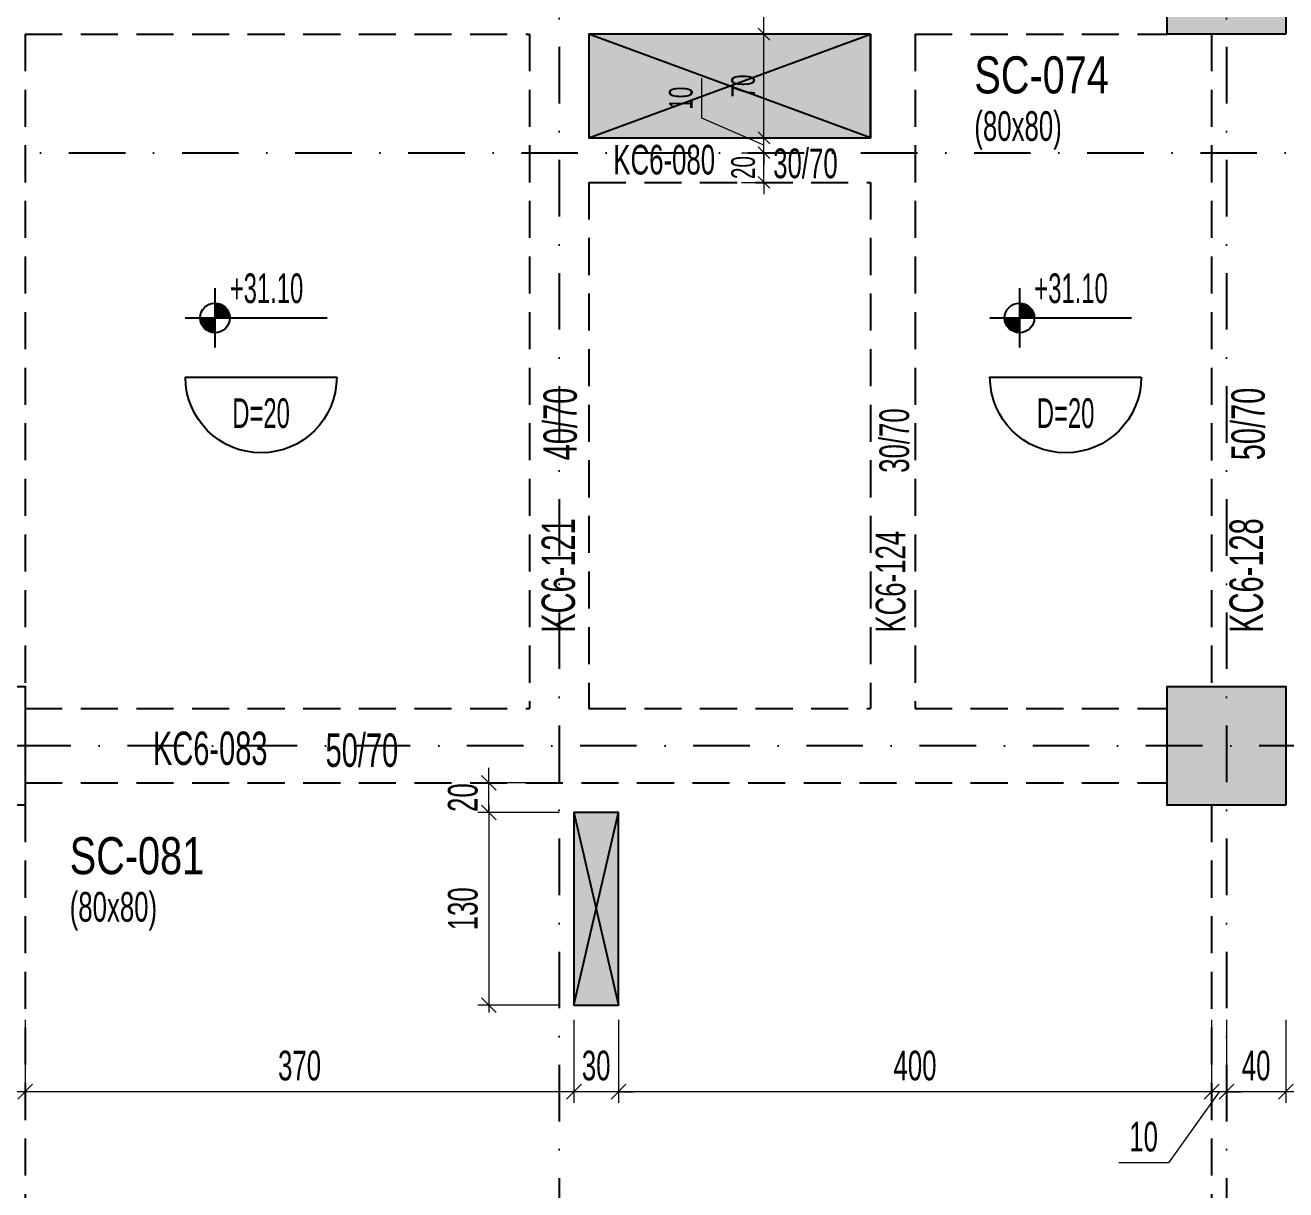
# Model space of a CAD drawing. Header units: millimetres. Extents: x -10495 to 6687, y -755 to 43288.
# Drawn here: x 890 to 1740, y 550 to 1336 of the extents above; entities that cross this region are included whole.
import ezdxf
from ezdxf.enums import TextEntityAlignment as Align

# ---------------------------------------------------------------- set-up
doc = ezdxf.new("R2010")
doc.units = ezdxf.units.MM
doc.header["$LTSCALE"] = 100
doc.header["$PDSIZE"] = -100
doc.linetypes.add('DASHDOT', pattern=[25.4, 12.7, -6.35, 0, -6.35])
doc.linetypes.add('HIDDEN', pattern=[0.375, 0.25, -0.125])
for name, color, linetype in [('AKS_ULK', 8, 'DASHDOT'), ('BOSLUK SEMBOL_ULK', 118, 'Continuous'), ('BOSLUK_ULK', 21, 'Continuous'), ('KOLON-PERDE CEKIRDEK_ULK', 4, 'Continuous'), ('KOT_ULK', 7, 'Continuous'), ('TARAMA BOSLUK-TARIF SEFFAF YUZEYLER_ULK', 159, 'Continuous'), ('TARAMA SOLID_ULK', 251, 'Continuous')]:
    doc.layers.add(name, color=color, linetype=linetype)
for name, color, linetype, lineweight in [('DOSEME ISMI_ULK', 244, 'Continuous', 25), ('KIRIS BOYUT_ULK', 232, 'Continuous', 13), ('KIRIS CIZGI DUZ_ULK', 41, 'Continuous', 25), ('KIRIS CIZGI KESIK_ULK', 41, 'HIDDEN', 25), ('KIRIS ISIM_ULK', 221, 'Continuous', 13), ('KOLON BOYUT_ULK', 255, 'Continuous', 13), ('KOLON ISIM_ULK', 91, 'Continuous', 13), ('OLCU IC_ULK', 146, 'Continuous', 18)]:
    doc.layers.add(name, color=color, linetype=linetype, lineweight=lineweight)
doc.styles.add('ulkr-simplxtw.shx', font='ulkr-simplxtw.shx', dxfattribs={"width": 0.65})
doc.dimstyles.new('1-100-IC_ULK', dxfattribs={"dimscale": 10, "dimtxt": 2, "dimasz": 1, "dimexe": 0.75, "dimexo": 1, "dimgap": 0.75, "dimtad": 1, "dimdec": 1, "dimzin": 9, "dimdsep": 46, "dimtxsty": 'ulkr-simplxtw.shx', "dimblk": 'OBLIQUE', "dimcen": 0.1, "dimdle": 0.5, "dimclrd": 146, "dimclre": 146, "dimclrt": 2, "dimadec": 0, "dimazin": 2, "dimtfac": 1, "dimtdec": 1, "dimtix": 1, "dimtmove": 2, "dimatfit": 3, "dimldrblk": 'OBLIQUE', "dimfxl": 1, "dimtolj": 1, "dimtzin": 0, "dimlwd": -1, "dimlwe": -1, "dimarcsym": 0})

# ---------------------------------------------------------------- blocks, each defined once
blk = doc.blocks.new('*U17')
at = {"layer": 'KOT_ULK'}
h = blk.add_hatch(color=251, dxfattribs=at)
h.dxf.hatch_style = 1
h.paths.add_polyline_path([(10, 0, 0.414214), (0, 10), (0, 0)])
h = blk.add_hatch(color=251, dxfattribs=at)
h.dxf.hatch_style = 1
h.paths.add_polyline_path([(0, 0), (-10, 0, 0.414214), (0, -10)])
at = {"layer": 'KOT_ULK', "color": 12}
for p, q in [((0, 20), (0, -20)), ((-20, 0), (75.59, 0))]:
    blk.add_line(p, q, dxfattribs=at)
blk.add_circle((0, 0), 10, dxfattribs=at)
at = {"layer": 'KOT_ULK', "style": 'ulkr-simplxtw.shx', "width": 0.6}
for tag, p in [('6', (10, 145)), ('5', (10, 118)), ('4', (10, 91)), ('3', (10, 64)), ('2', (10, 37)), ('1', (10, 10))]:
    blk.add_attdef(tag, p, '', height=20, dxfattribs=at)
at = {"layer": 'KOT_ULK', "color": 242, "style": 'ulkr-simplxtw.shx', "width": 0.65}
blk.add_attdef('NOT', text='', height=20, dxfattribs=at).set_placement((14.79, -10), align=Align.TOP_LEFT)
blk = doc.blocks.new('Döşeme kalınğı_ULK')
at = {"layer": 'DOSEME ISMI_ULK', "color": 12}
blk.add_lwpolyline([(51, 0, -1), (-51, 0)], format="xyb", close=True, dxfattribs=at)
at = {"layer": 'DOSEME ISMI_ULK', "style": 'ulkr-simplxtw.shx', "width": 0.6}
blk.add_attdef('1', text='', height=20, dxfattribs=at).set_placement((0, -14.21), align=Align.TOP_CENTER)
blk = doc.blocks.new('*U26')
at = {"layer": 'KOLON BOYUT_ULK', "style": 'ulkr-simplxtw.shx', "width": 0.65}
blk.add_attdef('2', text='', height=20, dxfattribs=at).set_placement((0, -37), align=Align.TOP_LEFT)
at = {"layer": 'KOLON ISIM_ULK', "style": 'ulkr-simplxtw.shx', "width": 0.8}
blk.add_attdef('1', text='', height=25, dxfattribs=at).set_placement((0, 0), align=Align.TOP_LEFT)
blk = doc.blocks.new('_Oblique')
at = {"color": 0, "linetype": 'ByBlock', "lineweight": -2}
blk.add_line((-0.5, -0.5), (0.5, 0.5), dxfattribs=at)
blk = doc.blocks.new('*D1682')
at = {"layer": 'Defpoints', "color": 0, "transparency": 16777216}
for p in [(1740, 675), (2097.5, 675), (1740, 616.63)]:
    blk.add_point(p, dxfattribs=at)
at = {"layer": 'OLCU IC_ULK', "color": 146, "linetype": 'Continuous', "transparency": 16777216}
for p, q in [((1740, 665), (1740, 609.13)), ((2097.5, 665), (2097.5, 609.13))]:
    blk.add_line(p, q, dxfattribs=at)
at = {"layer": 'OLCU IC_ULK', "color": 146, "transparency": 16777216}
blk.add_line((2102.5, 616.63), (1735, 616.63), dxfattribs=at)
at = {"layer": 'OLCU IC_ULK', "color": 146, "transparency": 16777216, "xscale": 10, "yscale": 10, "zscale": 10, "rotation": 180}
blk.add_blockref('_Oblique', (1740, 616.63), dxfattribs=at)
at = {"layer": 'OLCU IC_ULK', "color": 146, "transparency": 16777216, "xscale": 10, "yscale": 10, "zscale": 10}
blk.add_blockref('_Oblique', (2097.5, 616.63), dxfattribs=at)
at = {"layer": 'OLCU IC_ULK', "color": 2, "transparency": 16777216, "insert": (1918.75, 634.13), "char_height": 20, "attachment_point": 5, "style": 'ulkr-simplxtw.shx'}
blk.add_mtext('\\A1;357.5', dxfattribs=at)
blk = doc.blocks.new('*D1683')
at = {"layer": 'Defpoints', "color": 0, "transparency": 16777216}
for p in [(1700, 675), (1740, 675), (1700, 616.63)]:
    blk.add_point(p, dxfattribs=at)
at = {"layer": 'OLCU IC_ULK', "color": 146, "linetype": 'Continuous', "transparency": 16777216}
for p, q in [((1700, 665), (1700, 609.13)), ((1740, 665), (1740, 609.13))]:
    blk.add_line(p, q, dxfattribs=at)
at = {"layer": 'OLCU IC_ULK', "color": 146, "transparency": 16777216}
blk.add_line((1745, 616.63), (1695, 616.63), dxfattribs=at)
at = {"layer": 'OLCU IC_ULK', "color": 146, "transparency": 16777216, "xscale": 10, "yscale": 10, "zscale": 10, "rotation": 180}
blk.add_blockref('_Oblique', (1700, 616.63), dxfattribs=at)
at = {"layer": 'OLCU IC_ULK', "color": 146, "transparency": 16777216, "xscale": 10, "yscale": 10, "zscale": 10}
blk.add_blockref('_Oblique', (1740, 616.63), dxfattribs=at)
at = {"layer": 'OLCU IC_ULK', "color": 2, "transparency": 16777216, "insert": (1720, 634.13), "char_height": 20, "attachment_point": 5, "style": 'ulkr-simplxtw.shx'}
blk.add_mtext('\\A1;40', dxfattribs=at)
blk = doc.blocks.new('*D1684')
at = {"layer": 'Defpoints', "color": 0, "transparency": 16777216}
for p in [(1690, 675), (1700, 675), (1690, 616.63)]:
    blk.add_point(p, dxfattribs=at)
at = {"layer": 'OLCU IC_ULK', "color": 146, "linetype": 'Continuous', "transparency": 16777216}
for p, q in [((1690, 665), (1690, 609.13)), ((1700, 665), (1700, 609.13))]:
    blk.add_line(p, q, dxfattribs=at)
at = {"layer": 'OLCU IC_ULK', "color": 146, "transparency": 16777216}
for p, q in [((1695, 616.63), (1660.92, 568.66)), ((1690, 616.63), (1680, 616.63)), ((1700, 616.63), (1690, 616.63)), ((1700, 616.63), (1690, 616.63)), ((1700, 616.63), (1710, 616.63)), ((1660.92, 568.66), (1627.35, 568.66))]:
    blk.add_line(p, q, dxfattribs=at)
at = {"layer": 'OLCU IC_ULK', "color": 146, "transparency": 16777216, "xscale": 10, "yscale": 10, "zscale": 10}
blk.add_blockref('_Oblique', (1690, 616.63), dxfattribs=at)
at = {"layer": 'OLCU IC_ULK', "color": 146, "transparency": 16777216, "xscale": 10, "yscale": 10, "zscale": 10, "rotation": 180}
blk.add_blockref('_Oblique', (1700, 616.63), dxfattribs=at)
at = {"layer": 'OLCU IC_ULK', "color": 2, "transparency": 16777216, "insert": (1644.14, 586.16), "char_height": 20, "attachment_point": 5, "style": 'ulkr-simplxtw.shx'}
blk.add_mtext('\\A1;10', dxfattribs=at)
blk = doc.blocks.new('*D1685')
at = {"layer": 'Defpoints', "color": 0, "transparency": 16777216}
for p in [(1290, 675), (1690, 675), (1290, 616.63)]:
    blk.add_point(p, dxfattribs=at)
at = {"layer": 'OLCU IC_ULK', "color": 146, "linetype": 'Continuous', "transparency": 16777216}
for p, q in [((1290, 665), (1290, 609.13)), ((1690, 665), (1690, 609.13))]:
    blk.add_line(p, q, dxfattribs=at)
at = {"layer": 'OLCU IC_ULK', "color": 146, "transparency": 16777216}
blk.add_line((1695, 616.63), (1285, 616.63), dxfattribs=at)
at = {"layer": 'OLCU IC_ULK', "color": 146, "transparency": 16777216, "xscale": 10, "yscale": 10, "zscale": 10, "rotation": 180}
blk.add_blockref('_Oblique', (1290, 616.63), dxfattribs=at)
at = {"layer": 'OLCU IC_ULK', "color": 146, "transparency": 16777216, "xscale": 10, "yscale": 10, "zscale": 10}
blk.add_blockref('_Oblique', (1690, 616.63), dxfattribs=at)
at = {"layer": 'OLCU IC_ULK', "color": 2, "transparency": 16777216, "insert": (1490, 634.13), "char_height": 20, "attachment_point": 5, "style": 'ulkr-simplxtw.shx'}
blk.add_mtext('\\A1;400', dxfattribs=at)
blk = doc.blocks.new('*D1686')
at = {"layer": 'Defpoints', "color": 0, "transparency": 16777216}
for p in [(1260, 675), (1290, 675), (1260, 616.63)]:
    blk.add_point(p, dxfattribs=at)
at = {"layer": 'OLCU IC_ULK', "color": 146, "linetype": 'Continuous', "transparency": 16777216}
for p, q in [((1260, 665), (1260, 609.13)), ((1290, 665), (1290, 609.13))]:
    blk.add_line(p, q, dxfattribs=at)
at = {"layer": 'OLCU IC_ULK', "color": 146, "transparency": 16777216}
for p, q in [((1260, 616.63), (1250, 616.63)), ((1290, 616.63), (1260, 616.63)), ((1290, 616.63), (1300, 616.63))]:
    blk.add_line(p, q, dxfattribs=at)
at = {"layer": 'OLCU IC_ULK', "color": 146, "transparency": 16777216, "xscale": 10, "yscale": 10, "zscale": 10}
blk.add_blockref('_Oblique', (1260, 616.63), dxfattribs=at)
at = {"layer": 'OLCU IC_ULK', "color": 146, "transparency": 16777216, "xscale": 10, "yscale": 10, "zscale": 10, "rotation": 180}
blk.add_blockref('_Oblique', (1290, 616.63), dxfattribs=at)
at = {"layer": 'OLCU IC_ULK', "color": 2, "transparency": 16777216, "insert": (1275, 634.13), "char_height": 20, "attachment_point": 5, "style": 'ulkr-simplxtw.shx'}
blk.add_mtext('\\A1;30', dxfattribs=at)
blk = doc.blocks.new('*D1687')
at = {"layer": 'Defpoints', "color": 0, "transparency": 16777216}
for p in [(1260, 805), (1202.67, 675), (1260, 675)]:
    blk.add_point(p, dxfattribs=at)
at = {"layer": 'OLCU IC_ULK', "color": 146, "transparency": 16777216}
blk.add_line((1202.67, 810), (1202.67, 670), dxfattribs=at)
at = {"layer": 'OLCU IC_ULK', "color": 146, "linetype": 'Continuous', "transparency": 16777216}
for p, q in [((1250, 805), (1195.17, 805)), ((1250, 675), (1195.17, 675))]:
    blk.add_line(p, q, dxfattribs=at)
at = {"layer": 'OLCU IC_ULK', "color": 146, "transparency": 16777216, "xscale": 10, "yscale": 10, "zscale": 10}
for p, rotation in [((1202.67, 805), 90), ((1202.67, 675), 270)]:
    blk.add_blockref('_Oblique', p, dxfattribs=dict(at, rotation=rotation))
at = {"layer": 'OLCU IC_ULK', "color": 2, "transparency": 16777216, "insert": (1185.17, 740), "char_height": 20, "attachment_point": 5, "rotation": 90, "style": 'ulkr-simplxtw.shx'}
blk.add_mtext('\\A1;130', dxfattribs=at)
blk = doc.blocks.new('*D1688')
at = {"layer": 'Defpoints', "color": 0, "transparency": 16777216}
for p in [(1202.67, 825), (1260, 825), (1260, 805)]:
    blk.add_point(p, dxfattribs=at)
at = {"layer": 'OLCU IC_ULK', "color": 146, "transparency": 16777216}
for p, q in [((1202.67, 825), (1202.67, 835)), ((1202.67, 805), (1202.67, 825)), ((1202.67, 805), (1202.67, 795))]:
    blk.add_line(p, q, dxfattribs=at)
at = {"layer": 'OLCU IC_ULK', "color": 146, "linetype": 'Continuous', "transparency": 16777216}
for p, q in [((1250, 825), (1195.17, 825)), ((1250, 805), (1195.17, 805))]:
    blk.add_line(p, q, dxfattribs=at)
at = {"layer": 'OLCU IC_ULK', "color": 146, "transparency": 16777216, "xscale": 10, "yscale": 10, "zscale": 10}
for p, rotation in [((1202.67, 825), 270), ((1202.67, 805), 90)]:
    blk.add_blockref('_Oblique', p, dxfattribs=dict(at, rotation=rotation))
at = {"layer": 'OLCU IC_ULK', "color": 2, "transparency": 16777216, "insert": (1185.17, 815), "char_height": 20, "attachment_point": 5, "rotation": 90, "style": 'ulkr-simplxtw.shx'}
blk.add_mtext('\\A1;20', dxfattribs=at)
blk = doc.blocks.new('*D1590')
at = {"layer": 'Defpoints', "color": 0, "transparency": 16777216}
for p in [(890, 675), (1260, 675), (890, 616.63)]:
    blk.add_point(p, dxfattribs=at)
at = {"layer": 'OLCU IC_ULK', "color": 146, "linetype": 'Continuous', "transparency": 16777216}
for p, q in [((890, 665), (890, 609.13)), ((1260, 665), (1260, 609.13))]:
    blk.add_line(p, q, dxfattribs=at)
at = {"layer": 'OLCU IC_ULK', "color": 146, "transparency": 16777216}
blk.add_line((1265, 616.63), (885, 616.63), dxfattribs=at)
at = {"layer": 'OLCU IC_ULK', "color": 146, "transparency": 16777216, "xscale": 10, "yscale": 10, "zscale": 10, "rotation": 180}
blk.add_blockref('_Oblique', (890, 616.63), dxfattribs=at)
at = {"layer": 'OLCU IC_ULK', "color": 146, "transparency": 16777216, "xscale": 10, "yscale": 10, "zscale": 10}
blk.add_blockref('_Oblique', (1260, 616.63), dxfattribs=at)
at = {"layer": 'OLCU IC_ULK', "color": 2, "transparency": 16777216, "insert": (1075, 634.13), "char_height": 20, "attachment_point": 5, "style": 'ulkr-simplxtw.shx'}
blk.add_mtext('\\A1;370', dxfattribs=at)
blk = doc.blocks.new('*D1597')
at = {"layer": 'Defpoints', "color": 0, "transparency": 16777216}
for p in [(850, 675), (890, 675), (850, 616.63)]:
    blk.add_point(p, dxfattribs=at)
at = {"layer": 'OLCU IC_ULK', "color": 146, "linetype": 'Continuous', "transparency": 16777216}
for p, q in [((850, 665), (850, 609.13)), ((890, 665), (890, 609.13))]:
    blk.add_line(p, q, dxfattribs=at)
at = {"layer": 'OLCU IC_ULK', "color": 146, "transparency": 16777216}
blk.add_line((895, 616.63), (845, 616.63), dxfattribs=at)
at = {"layer": 'OLCU IC_ULK', "color": 146, "transparency": 16777216, "xscale": 10, "yscale": 10, "zscale": 10, "rotation": 180}
blk.add_blockref('_Oblique', (850, 616.63), dxfattribs=at)
at = {"layer": 'OLCU IC_ULK', "color": 146, "transparency": 16777216, "xscale": 10, "yscale": 10, "zscale": 10}
blk.add_blockref('_Oblique', (890, 616.63), dxfattribs=at)
at = {"layer": 'OLCU IC_ULK', "color": 2, "transparency": 16777216, "insert": (870, 634.13), "char_height": 20, "attachment_point": 5, "style": 'ulkr-simplxtw.shx'}
blk.add_mtext('\\A1;40', dxfattribs=at)
blk = doc.blocks.new('*D1620')
at = {"layer": 'Defpoints', "color": 0, "transparency": 16777216}
for p in [(1365, 1250), (1388.14, 1250), (1365, 1230)]:
    blk.add_point(p, dxfattribs=at)
at = {"layer": 'OLCU IC_ULK', "color": 146, "transparency": 16777216}
for p, q in [((1388.14, 1250), (1388.14, 1258)), ((1388.14, 1230), (1388.14, 1250)), ((1388.14, 1230), (1388.14, 1222))]:
    blk.add_line(p, q, dxfattribs=at)
at = {"layer": 'OLCU IC_ULK', "color": 146, "linetype": 'Continuous', "transparency": 16777216}
for p, q in [((1373, 1250), (1394.14, 1250)), ((1373, 1230), (1394.14, 1230))]:
    blk.add_line(p, q, dxfattribs=at)
at = {"layer": 'OLCU IC_ULK', "color": 146, "transparency": 16777216, "xscale": 8, "yscale": 8, "zscale": 8}
for p, rotation in [((1388.14, 1250), 270), ((1388.14, 1230), 90)]:
    blk.add_blockref('_Oblique', p, dxfattribs=dict(at, rotation=rotation))
at = {"layer": 'OLCU IC_ULK', "color": 2, "transparency": 16777216, "insert": (1374.14, 1240), "char_height": 16, "attachment_point": 5, "rotation": 90, "style": 'ulkr-simplxtw.shx'}
blk.add_mtext('\\A1;20', dxfattribs=at)
blk = doc.blocks.new('*D1621')
at = {"layer": 'Defpoints', "color": 0, "transparency": 16777216}
for p in [(1365, 1260), (1388.14, 1260), (1365, 1250)]:
    blk.add_point(p, dxfattribs=at)
at = {"layer": 'OLCU IC_ULK', "color": 146, "transparency": 16777216}
for p, q in [((1346.14, 1273.36), (1346.14, 1300.21)), ((1388.14, 1255), (1346.14, 1273.36)), ((1388.14, 1260), (1388.14, 1268)), ((1388.14, 1250), (1388.14, 1260)), ((1388.14, 1250), (1388.14, 1260)), ((1388.14, 1250), (1388.14, 1242))]:
    blk.add_line(p, q, dxfattribs=at)
at = {"layer": 'OLCU IC_ULK', "color": 146, "linetype": 'Continuous', "transparency": 16777216}
for p, q in [((1373, 1260), (1394.14, 1260)), ((1373, 1250), (1394.14, 1250))]:
    blk.add_line(p, q, dxfattribs=at)
at = {"layer": 'OLCU IC_ULK', "color": 146, "transparency": 16777216, "xscale": 8, "yscale": 8, "zscale": 8}
for p, rotation in [((1388.14, 1260), 270), ((1388.14, 1250), 90)]:
    blk.add_blockref('_Oblique', p, dxfattribs=dict(at, rotation=rotation))
at = {"layer": 'OLCU IC_ULK', "color": 2, "transparency": 16777216, "insert": (1332.14, 1286.79), "char_height": 16, "attachment_point": 5, "rotation": 90, "style": 'ulkr-simplxtw.shx'}
blk.add_mtext('\\A1;10', dxfattribs=at)
blk = doc.blocks.new('*D1622')
at = {"layer": 'Defpoints', "color": 0, "transparency": 16777216}
for p in [(1365, 1330), (1388.14, 1330), (1365, 1260)]:
    blk.add_point(p, dxfattribs=at)
at = {"layer": 'OLCU IC_ULK', "color": 146, "linetype": 'Continuous', "transparency": 16777216}
for p, q in [((1373, 1330), (1394.14, 1330)), ((1373, 1260), (1394.14, 1260))]:
    blk.add_line(p, q, dxfattribs=at)
at = {"layer": 'OLCU IC_ULK', "color": 146, "transparency": 16777216}
blk.add_line((1388.14, 1256), (1388.14, 1334), dxfattribs=at)
at = {"layer": 'OLCU IC_ULK', "color": 146, "transparency": 16777216, "xscale": 8, "yscale": 8, "zscale": 8}
for p, rotation in [((1388.14, 1330), 90), ((1388.14, 1260), 270)]:
    blk.add_blockref('_Oblique', p, dxfattribs=dict(at, rotation=rotation))
at = {"layer": 'OLCU IC_ULK', "color": 2, "transparency": 16777216, "insert": (1374.14, 1295), "char_height": 16, "attachment_point": 5, "rotation": 90, "style": 'ulkr-simplxtw.shx'}
blk.add_mtext('\\A1;70', dxfattribs=at)
blk = doc.blocks.new('*D1623')
at = {"layer": 'Defpoints', "color": 0, "transparency": 16777216}
for p in [(1365, 1370), (1388.14, 1370), (1365, 1330)]:
    blk.add_point(p, dxfattribs=at)
at = {"layer": 'OLCU IC_ULK', "color": 146, "linetype": 'Continuous', "transparency": 16777216}
for p, q in [((1373, 1370), (1394.14, 1370)), ((1373, 1330), (1394.14, 1330))]:
    blk.add_line(p, q, dxfattribs=at)
at = {"layer": 'OLCU IC_ULK', "color": 146, "transparency": 16777216}
blk.add_line((1388.14, 1326), (1388.14, 1374), dxfattribs=at)
at = {"layer": 'OLCU IC_ULK', "color": 146, "transparency": 16777216, "xscale": 8, "yscale": 8, "zscale": 8}
for p, rotation in [((1388.14, 1370), 90), ((1388.14, 1330), 270)]:
    blk.add_blockref('_Oblique', p, dxfattribs=dict(at, rotation=rotation))
at = {"layer": 'OLCU IC_ULK', "color": 2, "transparency": 16777216, "insert": (1374.14, 1350), "char_height": 16, "attachment_point": 5, "rotation": 90, "style": 'ulkr-simplxtw.shx'}
blk.add_mtext('\\A1;40', dxfattribs=at)
blk = doc.blocks.new('Kiriş_Sembol_ULK')
at = {"layer": 'KIRIS BOYUT_ULK', "style": 'ulkr-simplxtw.shx', "width": 0.65}
blk.add_attdef('B', text='', height=25, dxfattribs=at).set_placement((21.01, 0.44), align=Align.MIDDLE_LEFT)
at = {"layer": 'KIRIS ISIM_ULK', "style": 'ulkr-simplxtw.shx', "width": 0.65}
blk.add_attdef('K', text='', height=25, dxfattribs=at).set_placement((-18.15, 12.94), align=Align.TOP_RIGHT)

msp = doc.modelspace()

# ---------------------------------------------------------------- hatches: boundary and pattern name
at = {"layer": 'TARAMA BOSLUK-TARIF SEFFAF YUZEYLER_ULK'}
h = msp.add_hatch(color=256, dxfattribs=at)
h.dxf.hatch_style = 1
h.paths.add_polyline_path([(1270, 1330), (1270, 1260), (1460, 1260), (1460, 1330)])
h = msp.add_hatch(color=256, dxfattribs=at)
h.dxf.hatch_style = 1
h.paths.add_polyline_path([(1260, 675), (1290, 675), (1290, 805), (1260, 805)])
at = {"layer": 'TARAMA SOLID_ULK'}
h = msp.add_hatch(color=256, dxfattribs=at)
h.dxf.hatch_style = 1
h.paths.add_polyline_path([(1740, 1409.99), (1740, 1329.99), (1660, 1329.99), (1660, 1409.99)])
h = msp.add_hatch(color=256, dxfattribs=at)
h.dxf.hatch_style = 1
h.paths.add_polyline_path([(1660, 810), (1740, 810), (1740, 890), (1660, 890)])

# ---------------------------------------------------------------- linework, layer by layer
at = {"layer": 'AKS_ULK', "ltscale": 0.03}
for points in [[(1250, 3915.6), (1250, -634.71)], [(1700, 3915.6), (1700, -634.71)], [(-759.17, 1250), (6566.96, 1250)], [(6566.96, 850), (-759.17, 850)]]:
    msp.add_lwpolyline(points, dxfattribs=at)
at = {"layer": 'BOSLUK SEMBOL_ULK'}
for p, q in [((1460, 1260), (1270, 1330)), ((1270, 1260), (1460, 1330)), ((1260, 805), (1290, 675)), ((1260, 675), (1290, 805))]:
    msp.add_line(p, q, dxfattribs=at)
at = {"layer": 'BOSLUK_ULK'}
for points in [[(1460, 1330), (1270, 1330), (1270, 1260), (1460, 1260)], [(1260, 675), (1290, 675), (1290, 805), (1260, 805)]]:
    msp.add_lwpolyline(points, close=True, dxfattribs=at)
at = {"layer": 'KIRIS CIZGI DUZ_ULK'}
for p in [(1460, 1330), (1270, 1260)]:
    msp.add_line(p, (1460, 1260), dxfattribs=at)
msp.add_lwpolyline([(1460, 1330), (1270, 1330), (1270, 1260)], dxfattribs=at)
at = {"layer": 'KIRIS CIZGI KESIK_ULK'}
for p, q in [((890, 1330), (890, 890)), ((890, 1330), (1230, 1330)), ((1230, 1330), (1230, 875)), ((1490, 1330), (1660, 1330)), ((1490, 1330), (1490, 875)), ((1690, 1329.99), (1690, 890)), ((1270, 1230), (1270, 875)), ((1270, 1230), (1460, 1230)), ((1460, 1230), (1460, 875)), ((890, 875), (1230, 875)), ((1270, 875), (1460, 875)), ((1490, 875), (1660, 875)), ((890, 825), (1660, 825)), ((890, 810), (890, 40)), ((1690, 810), (1690, 40))]:
    msp.add_line(p, q, dxfattribs=at)
at = {"layer": 'KOLON-PERDE CEKIRDEK_ULK'}
for points in [[(1740, 1329.99), (1660, 1329.99), (1660, 1409.99), (1740, 1409.99)], [(890, 810), (810, 810), (810, 890), (890, 890)], [(1740, 810), (1660, 810), (1660, 890), (1740, 890)]]:
    msp.add_lwpolyline(points, close=True, dxfattribs=at)

# ---------------------------------------------------------------- block references
at = {"layer": 'DOSEME ISMI_ULK'}
for p in [(1049.04, 1098.56), (1591.54, 1098.56)]:
    msp.add_blockref('Döşeme kalınğı_ULK', p, dxfattribs=at).add_auto_attribs({'1': 'D=20'})
at = {"layer": 'KIRIS ISIM_ULK'}
ref = msp.add_blockref('Kiriş_Sembol_ULK', (1373.33, 1242.37), dxfattribs=at)
ref.add_attrib('B', '30/70', dxfattribs={"layer": 'KIRIS BOYUT_ULK', "height": 20, "style": 'ulkr-simplxtw.shx', "width": 0.65}).set_placement((1394.35, 1242.81), align=Align.MIDDLE_LEFT)
ref.add_attrib('K', 'KC6-080', dxfattribs={"height": 20, "style": 'ulkr-simplxtw.shx', "width": 0.65}).set_placement((1355.18, 1255.31), align=Align.TOP_RIGHT)
ref = msp.add_blockref('Kiriş_Sembol_ULK', (1251.14, 1021.53), dxfattribs=dict(at, rotation=90))
ref.add_attrib('B', '40/70', dxfattribs={"layer": 'KIRIS BOYUT_ULK', "height": 22.5, "rotation": 90, "style": 'ulkr-simplxtw.shx', "width": 0.65}).set_placement((1250.7, 1042.54), align=Align.MIDDLE_LEFT)
ref.add_attrib('K', 'KC6-121', dxfattribs={"height": 22.5, "rotation": 90, "style": 'ulkr-simplxtw.shx', "width": 0.65}).set_placement((1238.2, 1003.38), align=Align.TOP_RIGHT)
ref = msp.add_blockref('Kiriş_Sembol_ULK', (1715, 1021.53), dxfattribs=dict(at, rotation=90))
ref.add_attrib('B', '50/70', dxfattribs={"layer": 'KIRIS BOYUT_ULK', "height": 22.5, "rotation": 90, "style": 'ulkr-simplxtw.shx', "width": 0.65}).set_placement((1714.55, 1042.54), align=Align.MIDDLE_LEFT)
ref.add_attrib('K', 'KC6-128', dxfattribs={"height": 22.5, "rotation": 90, "style": 'ulkr-simplxtw.shx', "width": 0.65}).set_placement((1702.05, 1003.38), align=Align.TOP_RIGHT)
ref = msp.add_blockref('Kiriş_Sembol_ULK', (1476.44, 1013.07), dxfattribs=dict(at, rotation=90))
ref.add_attrib('B', '30/70', dxfattribs={"layer": 'KIRIS BOYUT_ULK', "height": 20, "rotation": 90, "style": 'ulkr-simplxtw.shx', "width": 0.65}).set_placement((1476, 1034.08), align=Align.MIDDLE_LEFT)
ref.add_attrib('K', 'KC6-124', dxfattribs={"height": 20, "rotation": 90, "style": 'ulkr-simplxtw.shx', "width": 0.65}).set_placement((1463.5, 994.92), align=Align.TOP_RIGHT)
ref = msp.add_blockref('Kiriş_Sembol_ULK', (1071.53, 846.56), dxfattribs=at)
ref.add_attrib('B', '50/70', dxfattribs={"layer": 'KIRIS BOYUT_ULK', "height": 22.5, "style": 'ulkr-simplxtw.shx', "width": 0.65}).set_placement((1092.54, 847), align=Align.MIDDLE_LEFT)
ref.add_attrib('K', 'KC6-083', dxfattribs={"height": 22.5, "style": 'ulkr-simplxtw.shx', "width": 0.65}).set_placement((1053.37, 859.5), align=Align.TOP_RIGHT)
at = {"layer": 'KOLON ISIM_ULK'}
for p, values in [((1530, 1315), {'1': 'SC-074', '2': '(80x80)'}), ((920, 788.33), {'1': 'SC-081', '2': '(80x80)'})]:
    msp.add_blockref('*U26', p, dxfattribs=at).add_auto_attribs(values)
at = {"layer": 'KOT_ULK'}
ref = msp.add_blockref('*U17', (1017.95, 1138.56), dxfattribs=at)
ref.add_attrib('1', '+31.10', (1027.95, 1148.56), dxfattribs={"height": 20, "style": 'ulkr-simplxtw.shx', "width": 0.6})
ref = msp.add_blockref('*U17', (1560.44, 1138.56), dxfattribs=at)
ref.add_attrib('1', '+31.10', (1570.44, 1148.56), dxfattribs={"height": 20, "style": 'ulkr-simplxtw.shx', "width": 0.6})

# ---------------------------------------------------------------- dimensions: what is measured, and where the dimension line sits
at = {"layer": 'OLCU IC_ULK'}
for base, p1, p2, override, picture, middle in [((1388.14, 1370), (1365, 1330), (1365, 1370), {"dimscale": 8, "dimfxl": 0}, '*D1623', (1374.14, 1350)), ((1388.14, 1330), (1365, 1260), (1365, 1330), {"dimscale": 8, "dimfxl": 0}, '*D1622', (1374.14, 1295)), ((1388.14, 1250), (1365, 1230), (1365, 1250), {"dimscale": 8, "dimfxl": 0}, '*D1620', (1374.14, 1240)), ((1202.67, 825), (1260, 805), (1260, 825), {"dimfxl": 0}, '*D1688', (1185.17, 815)), ((1202.67, 675), (1260, 805), (1260, 675), {"dimfxl": 0}, '*D1687', (1185.17, 740))]:
    dim = msp.add_linear_dim(base=base, p1=p1, p2=p2, angle=90, dimstyle='1-100-IC_ULK', override=override, dxfattribs=at)
    dim.commit()
    dim.dimension.update_dxf_attribs({"geometry": picture, "text_midpoint": middle})
dim = msp.add_linear_dim(base=(1388.14, 1260), p1=(1365, 1250), p2=(1365, 1260), angle=90, dimstyle='1-100-IC_ULK', override={"dimscale": 8, "dimtmove": 1, "dimfxl": 0}, dxfattribs=at)
dim.commit()
dim.dimension.update_dxf_attribs({"geometry": '*D1621', "text_midpoint": (1346.14, 1279.36), "dimtype": 160})
for base, p1, p2, picture, middle in [((850, 616.63), (890, 675), (850, 675), '*D1597', (870, 634.13)), ((890, 616.63), (1260, 675), (890, 675), '*D1590', (1075, 634.13)), ((1260, 616.63), (1290, 675), (1260, 675), '*D1686', (1275, 634.13)), ((1290, 616.63), (1690, 675), (1290, 675), '*D1685', (1490, 634.13)), ((1700, 616.63), (1740, 675), (1700, 675), '*D1683', (1720, 634.13)), ((1740, 616.63), (2097.5, 675), (1740, 675), '*D1682', (1918.75, 634.13))]:
    dim = msp.add_linear_dim(base=base, p1=p1, p2=p2, dimstyle='1-100-IC_ULK', override={"dimfxl": 0}, dxfattribs=at)
    dim.commit()
    dim.dimension.update_dxf_attribs({"geometry": picture, "text_midpoint": middle})
dim = msp.add_linear_dim(base=(1690, 616.63), p1=(1700, 675), p2=(1690, 675), dimstyle='1-100-IC_ULK', override={"dimtmove": 1, "dimfxl": 0}, dxfattribs=at)
dim.commit()
dim.dimension.update_dxf_attribs({"geometry": '*D1684', "text_midpoint": (1653.42, 568.66), "dimtype": 160})

doc.saveas('drawing.dxf')
